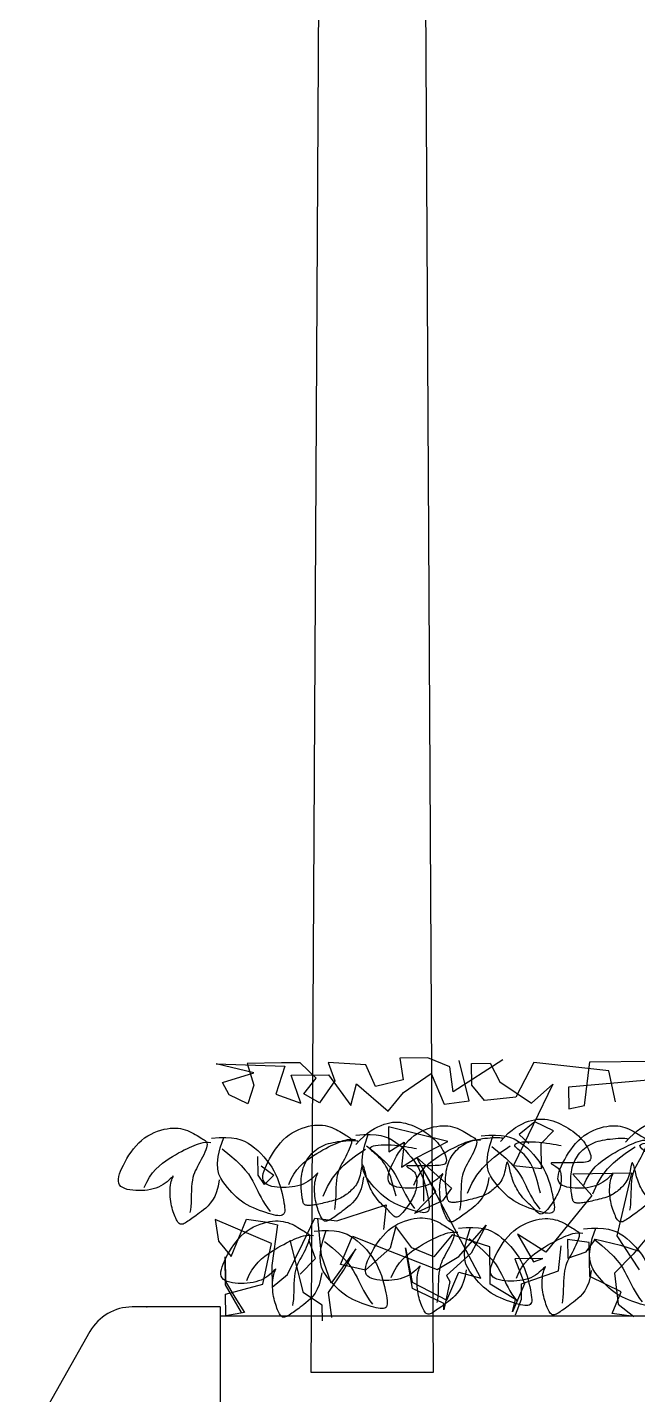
# Model space of a CAD drawing. Extents: x 941299 to 942979, y 2579300 to 2579597.
# Drawn here: x 942008 to 942011.13, y 2579503.39 to 2579510.42 of the extents above; entities that cross this region are included whole.
import ezdxf

# ---------------------------------------------------------------- set-up
doc = ezdxf.new("R2010")
doc.units = 0
doc.layers.get('0').update_dxf_attribs({"linetype": 'CONTINUOUS'})
for name, color, linetype in [('fz', 7, 'CONTINUOUS'), ('LH', 94, 'CONTINUOUS'), ('尺寸标注', 2, 'CONTINUOUS'), ('灯杆', 4, 'CONTINUOUS')]:
    doc.layers.add(name, color=color, linetype=linetype)

# ---------------------------------------------------------------- blocks, each defined once
blk = doc.blocks.new('高路灯')
at = {"layer": '灯杆'}
for p, q in [((-0.1519, 28.9096), (-0.3139, 0)), ((0.3139, 0), (0.1519, 28.9096)), ((-0.3139, 0), (0.3139, 0))]:
    blk.add_line(p, q, dxfattribs=at)
blk = doc.blocks.new('LIM43')
at = {"color": 98}
for p, q in [((942287.8214, 2579500.7689), (942288.0753, 2579500.6055)), ((942287.9946, 2579500.5587), (942288.0454, 2579500.7658)), ((942288.093, 2579500.7332), (942288.2057, 2579500.7796)), ((942288.2057, 2579500.7796), (942288.3497, 2579500.7777)), ((942288.3497, 2579500.7777), (942288.3321, 2579500.666)), ((942287.3732, 2579500.759), (942287.0532, 2579500.7634)), ((942287.2424, 2579500.5529), (942287.2765, 2579500.7124)), ((942287.2765, 2579500.7124), (942287.6612, 2579500.7551)), ((942287.4021, 2579500.5348), (942287.3732, 2579500.759)), ((942287.6612, 2579500.7551), (942287.7548, 2579500.5779)), ((942287.8852, 2579500.752), (942287.8359, 2579500.6568)), ((942287.9812, 2579500.7507), (942287.8852, 2579500.752)), ((942287.9797, 2579500.6388), (942287.9812, 2579500.7507)), ((942288.0753, 2579500.6055), (942288.093, 2579500.7332)), ((942288.1886, 2579500.6999), (942288.1224, 2579500.5409)), ((942288.3313, 2579500.602), (942288.1886, 2579500.6999)), ((942288.4757, 2579500.632), (942288.5252, 2579500.7433)), ((942288.5252, 2579500.7433), (942288.7175, 2579500.7566)), ((942288.7175, 2579500.7566), (942288.6841, 2579500.6612)), ((942288.7804, 2579500.6758), (942288.8615, 2579500.7547)), ((942288.8615, 2579500.7547), (942288.9575, 2579500.7534)), ((942289.2935, 2579500.7488), (942288.9412, 2579500.7376)), ((942288.9412, 2579500.7376), (942288.9873, 2579500.5931)), ((942288.9575, 2579500.7534), (942289.1335, 2579500.751)), ((942289.1335, 2579500.751), (942289.0999, 2579500.6395)), ((942289.1008, 2579500.7034), (942289.2935, 2579500.7488)), ((942289.2602, 2579500.6533), (942289.1008, 2579500.7034)), ((942287.0359, 2579500.6677), (942287.4835, 2579500.6296)), ((942287.4835, 2579500.6296), (942287.4819, 2579500.5177)), ((942287.6744, 2579500.547), (942287.5637, 2579500.6445)), ((942287.5637, 2579500.6445), (942287.766, 2579500.226)), ((942287.8359, 2579500.6568), (942287.6744, 2579500.547)), ((942287.9146, 2579500.5598), (942287.9797, 2579500.6388)), ((942288.3321, 2579500.666), (942288.4757, 2579500.632)), ((942288.5719, 2579500.6467), (942288.41, 2579500.505)), ((942288.6024, 2579500.5344), (942288.5719, 2579500.6467)), ((942288.7166, 2579500.6927), (942288.6024, 2579500.5344)), ((942288.6841, 2579500.6612), (942288.7626, 2579500.5482)), ((942288.9086, 2579500.6901), (942288.7166, 2579500.6927)), ((942288.8433, 2579500.595), (942288.7804, 2579500.6758)), ((942288.8586, 2579500.5469), (942288.9086, 2579500.6901)), ((942289.0999, 2579500.6395), (942289.1306, 2579500.5431)), ((942289.2273, 2579500.5898), (942289.2602, 2579500.6533)), ((942287.7548, 2579500.5779), (942287.9146, 2579500.5598)), ((942288.1224, 2579500.5409), (942287.9946, 2579500.5587)), ((942288.41, 2579500.505), (942288.3313, 2579500.602)), ((942288.7626, 2579500.5482), (942288.8433, 2579500.595)), ((942288.9873, 2579500.5931), (942288.8586, 2579500.5469)), ((942289.1306, 2579500.5431), (942289.2273, 2579500.5898)), ((942287.4819, 2579500.5177), (942287.4021, 2579500.5348)), ((942287.5604, 2579500.4047), (942287.6571, 2579500.4513)), ((942287.6571, 2579500.4513), (942287.7362, 2579500.3863)), ((942288.1038, 2579500.3493), (942288.4089, 2579500.4251)), ((942288.4089, 2579500.4251), (942288.4071, 2579500.2972)), ((942287.6235, 2579500.3399), (942287.5604, 2579500.4047)), ((942287.7362, 2579500.3863), (942287.6875, 2579500.339)), ((942288.2627, 2579500.2672), (942288.1038, 2579500.3493)), ((942288.3278, 2579500.3462), (942288.342, 2579500.2181)), ((942288.4071, 2579500.2972), (942288.3278, 2579500.3462)), ((942287.6218, 2579500.212), (942287.6235, 2579500.3399)), ((942287.766, 2579500.226), (942287.6218, 2579500.212)), ((942287.9341, 2579499.6481), (942288.2627, 2579500.2672)), ((942288.2627, 2579500.2672), (942288.0845, 2579500.1097)), ((942288.1643, 2579500.0927), (942288.2298, 2579500.2037)), ((942288.2298, 2579500.2037), (942288.2276, 2579500.0438)), ((942288.342, 2579500.2181), (942288.2627, 2579500.2672)), ((942289.0623, 2579500.2243), (942288.9976, 2579500.1772)), ((942289.0776, 2579500.1761), (942289.0789, 2579500.272)), ((942287.1573, 2579500.1864), (942287.4613, 2579500.1822)), ((942287.233, 2579499.8656), (942287.1573, 2579500.1864)), ((942287.4613, 2579500.1822), (942287.3638, 2579500.0716)), ((942288.9976, 2579500.1772), (942289.0449, 2579500.1286)), ((942289.0449, 2579500.1286), (942289.0776, 2579500.1761)), ((942287.3638, 2579500.0716), (942287.5999, 2579499.7806)), ((942288.0845, 2579500.1097), (942288.1316, 2579500.0451)), ((942288.2747, 2579499.9792), (942288.1643, 2579500.0927)), ((942288.1316, 2579500.0451), (942288.2747, 2579499.9792)), ((942288.6743, 2579499.9418), (942288.4194, 2579500.0252)), ((942288.4194, 2579500.0252), (942288.4337, 2579499.8971)), ((942288.7865, 2579499.9562), (942288.6743, 2579499.9418)), ((942288.7519, 2579499.7649), (942288.7705, 2579499.9565)), ((942288.8488, 2579499.8275), (942288.7865, 2579499.9562)), ((942289.0423, 2579499.9368), (942288.9781, 2579499.9216)), ((942289.0088, 2579499.8253), (942289.2985, 2579499.9492)), ((942289.1385, 2579499.9514), (942289.0423, 2579499.9368)), ((942289.2159, 2579499.7585), (942289.1385, 2579499.9514)), ((942289.2985, 2579499.9492), (942289.281, 2579499.8376)), ((942287.0572, 2579499.8839), (942287.1517, 2579499.7707)), ((942287.1186, 2579499.6912), (942287.233, 2579499.8656)), ((942287.5999, 2579499.7806), (942287.7452, 2579499.8745)), ((942287.7452, 2579499.8745), (942287.6632, 2579499.7318)), ((942287.8883, 2579499.8086), (942288.0812, 2579499.8699)), ((942287.9059, 2579499.9203), (942287.9839, 2579499.7753)), ((942288.0477, 2579499.7585), (942287.9059, 2579499.9203)), ((942288.0812, 2579499.8699), (942288.1757, 2579499.7567)), ((942288.2883, 2579499.8032), (942288.3699, 2579499.914)), ((942288.3699, 2579499.914), (942288.4003, 2579499.8016)), ((942288.5932, 2579499.863), (942288.4001, 2579499.7856)), ((942288.6553, 2579499.7182), (942288.5932, 2579499.863)), ((942288.9781, 2579499.9216), (942289.0073, 2579499.7134)), ((942287.2163, 2579499.8178), (942287.1199, 2579499.7872)), ((942287.3447, 2579499.848), (942287.2163, 2579499.8178)), ((942287.3919, 2579499.7834), (942287.3447, 2579499.848)), ((942287.3741, 2579499.6558), (942287.3765, 2579499.8316)), ((942287.3765, 2579499.8316), (942287.4888, 2579499.8461)), ((942287.4874, 2579499.7502), (942287.3919, 2579499.7834)), ((942287.4888, 2579499.8461), (942287.4874, 2579499.7502)), ((942287.5346, 2579499.6856), (942287.5203, 2579499.8137)), ((942287.8857, 2579499.6168), (942287.8883, 2579499.8086)), ((942288.4001, 2579499.7856), (942288.1588, 2579499.693)), ((942288.1757, 2579499.7567), (942288.2883, 2579499.8032)), ((942288.2855, 2579499.5953), (942288.3203, 2579499.8027)), ((942288.3203, 2579499.8027), (942288.2859, 2579499.6273)), ((942288.4003, 2579499.8016), (942288.5268, 2579499.688)), ((942288.6388, 2579499.6865), (942288.5763, 2579499.7992)), ((942288.5763, 2579499.7992), (942288.7019, 2579499.6216)), ((942288.7837, 2579499.7484), (942288.817, 2579499.8439)), ((942288.8453, 2579499.5717), (942288.913, 2579499.8426)), ((942288.9266, 2579499.6665), (942288.8488, 2579499.8275)), ((942289.054, 2579499.6168), (942289.0088, 2579499.8253)), ((942289.281, 2579499.8376), (942289.2159, 2579499.7585)), ((942287.1517, 2579499.7707), (942287.2463, 2579499.6735)), ((942287.6154, 2579499.7484), (942287.7594, 2579499.7464)), ((942287.6632, 2579499.7318), (942287.6154, 2579499.7484)), ((942287.7594, 2579499.7464), (942287.7097, 2579499.6192)), ((942287.9839, 2579499.7753), (942288.1104, 2579499.6617)), ((942288.1588, 2579499.693), (942288.0477, 2579499.7585)), ((942288.5268, 2579499.688), (942288.6553, 2579499.7182)), ((942288.7019, 2579499.6216), (942288.7519, 2579499.7649)), ((942288.8626, 2579499.6674), (942288.7837, 2579499.7484)), ((942289.0073, 2579499.7134), (942289.0057, 2579499.6015)), ((942289.246, 2579499.6142), (942289.2479, 2579499.7581)), ((942289.2479, 2579499.7581), (942289.2462, 2579499.6302)), ((942287.213, 2579499.578), (942287.3741, 2579499.6558)), ((942287.2463, 2579499.6735), (942287.2282, 2579499.5139)), ((942287.7257, 2579499.619), (942287.5346, 2579499.6856)), ((942288.0466, 2579499.6786), (942287.9341, 2579499.6481)), ((942288.1086, 2579499.5338), (942288.0466, 2579499.6786)), ((942288.1104, 2579499.6617), (942288.0939, 2579499.6299)), ((942288.7173, 2579499.5735), (942288.6388, 2579499.6865)), ((942289.0057, 2579499.6015), (942288.9266, 2579499.6665)), ((942287.2595, 2579499.4655), (942287.213, 2579499.578)), ((942287.7097, 2579499.6192), (942287.7717, 2579499.4745)), ((942287.7246, 2579499.5391), (942287.7257, 2579499.619)), ((942287.7566, 2579499.5386), (942287.8857, 2579499.6168)), ((942288.0939, 2579499.6299), (942288.124, 2579499.4856)), ((942288.2859, 2579499.6273), (942288.1086, 2579499.5338)), ((942288.1244, 2579499.5176), (942288.2855, 2579499.5953)), ((942288.6995, 2579499.4458), (942288.7173, 2579499.5735)), ((942288.7484, 2579499.5091), (942288.8453, 2579499.5717)), ((942289.2453, 2579499.5662), (942289.054, 2579499.6168)), ((942289.164, 2579499.4714), (942289.246, 2579499.6142)), ((942289.2462, 2579499.6302), (942289.1971, 2579499.5509)), ((942287.2282, 2579499.5139), (942287.1473, 2579499.451)), ((942287.7555, 2579499.4587), (942287.7246, 2579499.5391)), ((942287.7717, 2579499.4745), (942287.7566, 2579499.5386)), ((942288.124, 2579499.4856), (942288.1244, 2579499.5176)), ((942288.7473, 2579499.4291), (942288.7484, 2579499.5091)), ((942289.1971, 2579499.5509), (942289.148, 2579499.4716)), ((942289.2438, 2579499.4543), (942289.2453, 2579499.5662)), ((942287.1473, 2579499.451), (942287.2595, 2579499.4655)), ((942289.148, 2579499.4716), (942289.2438, 2579499.4543))]:
    blk.add_line(p, q, dxfattribs=at)
blk = doc.blocks.new('花')
at = {"layer": 'LH', "color": 12}
for p, q in [((0.5429, 0.4263), (0.5349, 0.4203)), ((0.5514, 0.4325), (0.5429, 0.4263)), ((0.5604, 0.4387), (0.5514, 0.4325)), ((0.5698, 0.4448), (0.5604, 0.4387)), ((0.5797, 0.4507), (0.5698, 0.4448)), ((0.5901, 0.4561), (0.5797, 0.4507)), ((0.6009, 0.461), (0.5901, 0.4561)), ((0.6123, 0.4652), (0.6009, 0.461)), ((0.6241, 0.4688), (0.6123, 0.4652)), ((0.6366, 0.4716), (0.6241, 0.4688)), ((0.6496, 0.4736), (0.6366, 0.4716)), ((0.6634, 0.4747), (0.6496, 0.4736)), ((0.6779, 0.4749), (0.6634, 0.4747)), ((0.6932, 0.4741), (0.6779, 0.4749)), ((0.7092, 0.4722), (0.6932, 0.4741)), ((0.7259, 0.4693), (0.7092, 0.4722)), ((0.7431, 0.4652), (0.7259, 0.4693)), ((0.7605, 0.4599), (0.7431, 0.4652)), ((0.7779, 0.4533), (0.7605, 0.4599)), ((0.7953, 0.4454), (0.7779, 0.4533)), ((0.8123, 0.4361), (0.7953, 0.4454)), ((0.8287, 0.4253), (0.8123, 0.4361)), ((0.8445, 0.4131), (0.8287, 0.4253)), ((-0.6078, 0.3596), (-0.6196, 0.3512)), ((-0.5955, 0.3677), (-0.6078, 0.3596)), ((-0.5828, 0.3754), (-0.5955, 0.3677)), ((-0.5698, 0.3826), (-0.5828, 0.3754)), ((-0.5567, 0.3892), (-0.5698, 0.3826)), ((-0.5435, 0.395), (-0.5567, 0.3892)), ((-0.5303, 0.4), (-0.5435, 0.395)), ((-0.5172, 0.4041), (-0.5303, 0.4)), ((-0.5041, 0.4071), (-0.5172, 0.4041)), ((-0.4909, 0.4092), (-0.5041, 0.4071)), ((-0.4776, 0.4103), (-0.4909, 0.4092)), ((-0.4639, 0.4103), (-0.4776, 0.4103)), ((-0.4498, 0.4093), (-0.4639, 0.4103)), ((-0.4351, 0.4072), (-0.4498, 0.4093)), ((-0.4197, 0.4041), (-0.4351, 0.4072)), ((-0.4036, 0.3998), (-0.4197, 0.4041)), ((-0.3867, 0.3941), (-0.4036, 0.3998)), ((-0.369, 0.3867), (-0.3867, 0.3941)), ((-0.3504, 0.3772), (-0.369, 0.3867)), ((-0.331, 0.3653), (-0.3504, 0.3772)), ((-0.3106, 0.3508), (-0.331, 0.3653)), ((0.2691, 0.3526), (0.2535, 0.3385)), ((0.2851, 0.3652), (0.2691, 0.3526)), ((0.3021, 0.3764), (0.2851, 0.3652)), ((0.321, 0.3859), (0.3021, 0.3764)), ((0.3425, 0.3937), (0.321, 0.3859)), ((0.3674, 0.3998), (0.3425, 0.3937)), ((0.3964, 0.4039), (0.3674, 0.3998)), ((0.4303, 0.4061), (0.3964, 0.4039)), ((0.4295, 0.3534), (0.4075, 0.4044)), ((0.4433, 0.3104), (0.4295, 0.3534)), ((0.47, 0.4062), (0.4303, 0.4061)), ((0.4891, 0.387), (0.4751, 0.385)), ((0.5023, 0.3878), (0.4891, 0.387)), ((0.4954, 0.3823), (0.4953, 0.3759)), ((0.4953, 0.3759), (0.4968, 0.3682)), ((0.4969, 0.3877), (0.4954, 0.3823)), ((0.4968, 0.3682), (0.5, 0.3591)), ((0.4996, 0.3924), (0.4969, 0.3877)), ((0.5035, 0.3966), (0.4996, 0.3924)), ((0.5, 0.3591), (0.5045, 0.3487)), ((0.5147, 0.3874), (0.5023, 0.3878)), ((0.5084, 0.4007), (0.5035, 0.3966)), ((0.5141, 0.4049), (0.5084, 0.4007)), ((0.5205, 0.4095), (0.5141, 0.4049)), ((0.5267, 0.3861), (0.5147, 0.3874)), ((0.5274, 0.4146), (0.5205, 0.4095)), ((0.5385, 0.3838), (0.5267, 0.3861)), ((0.5349, 0.4203), (0.5274, 0.4146)), ((0.5503, 0.3808), (0.5385, 0.3838)), ((0.5622, 0.3771), (0.5503, 0.3808)), ((0.5745, 0.373), (0.5622, 0.3771)), ((0.5875, 0.3683), (0.5745, 0.373)), ((0.601, 0.3633), (0.5875, 0.3683)), ((0.6152, 0.3577), (0.601, 0.3633)), ((0.63, 0.3515), (0.6152, 0.3577)), ((0.6454, 0.3448), (0.63, 0.3515)), ((0.8595, 0.3996), (0.8445, 0.4131)), ((0.8738, 0.3851), (0.8595, 0.3996)), ((0.8872, 0.3699), (0.8738, 0.3851)), ((0.8998, 0.3542), (0.8872, 0.3699)), ((0.9116, 0.3382), (0.8998, 0.3542)), ((-0.6847, 0.2879), (-0.6917, 0.2777)), ((-0.6772, 0.2977), (-0.6847, 0.2879)), ((-0.6691, 0.3072), (-0.6772, 0.2977)), ((-0.6605, 0.3163), (-0.6691, 0.3072)), ((-0.6512, 0.3253), (-0.6605, 0.3163)), ((-0.6414, 0.334), (-0.6512, 0.3253)), ((-0.6308, 0.3427), (-0.6414, 0.334)), ((-0.6196, 0.3512), (-0.6308, 0.3427)), ((-0.5016, 0.2848), (-0.5189, 0.2807)), ((-0.4836, 0.2888), (-0.5016, 0.2848)), ((-0.4653, 0.2923), (-0.4836, 0.2888)), ((-0.447, 0.2954), (-0.4653, 0.2923)), ((-0.4289, 0.2977), (-0.447, 0.2954)), ((-0.4114, 0.2993), (-0.4289, 0.2977)), ((-0.3949, 0.3002), (-0.4114, 0.2993)), ((-0.3799, 0.3003), (-0.3949, 0.3002)), ((-0.3666, 0.2996), (-0.3799, 0.3003)), ((-0.3555, 0.2981), (-0.3666, 0.2996)), ((-0.3469, 0.2958), (-0.3555, 0.2981)), ((-0.3413, 0.2926), (-0.3469, 0.2958)), ((-0.342, 0.2784), (-0.3393, 0.2838)), ((-0.3389, 0.2886), (-0.3413, 0.2926)), ((-0.3393, 0.2838), (-0.3389, 0.2886)), ((-0.2887, 0.2709), (-0.3142, 0.2852)), ((-0.2893, 0.3332), (-0.3106, 0.3508)), ((-0.267, 0.3124), (-0.2893, 0.3332)), ((-0.2776, 0.3296), (-0.2796, 0.3273)), ((-0.2724, 0.3315), (-0.2776, 0.3296)), ((-0.2646, 0.333), (-0.2724, 0.3315)), ((-0.2545, 0.3341), (-0.2646, 0.333)), ((-0.2428, 0.3349), (-0.2545, 0.3341)), ((-0.2299, 0.3354), (-0.2428, 0.3349)), ((-0.2163, 0.3356), (-0.2299, 0.3354)), ((-0.2025, 0.3355), (-0.2163, 0.3356)), ((-0.1889, 0.3352), (-0.2025, 0.3355)), ((-0.1756, 0.3347), (-0.1889, 0.3352)), ((-0.1627, 0.3338), (-0.1756, 0.3347)), ((-0.1502, 0.3326), (-0.1627, 0.3338)), ((-0.1379, 0.3309), (-0.1502, 0.3326)), ((-0.1261, 0.3288), (-0.1379, 0.3309)), ((-0.1145, 0.3262), (-0.1261, 0.3288)), ((-0.1034, 0.323), (-0.1145, 0.3262)), ((-0.0926, 0.3192), (-0.1034, 0.323)), ((-0.0822, 0.3148), (-0.0926, 0.3192)), ((-0.0723, 0.3098), (-0.0822, 0.3148)), ((-0.0627, 0.3043), (-0.0723, 0.3098)), ((-0.0535, 0.2983), (-0.0627, 0.3043)), ((-0.0448, 0.2918), (-0.0535, 0.2983)), ((-0.0365, 0.2849), (-0.0448, 0.2918)), ((-0.0287, 0.2775), (-0.0365, 0.2849)), ((0.21, 0.2891), (0.1971, 0.2707)), ((0.2238, 0.3066), (0.21, 0.2891)), ((0.2384, 0.3231), (0.2238, 0.3066)), ((0.2535, 0.3385), (0.2384, 0.3231)), ((0.3533, 0.281), (0.3296, 0.2535)), ((0.3832, 0.3123), (0.3533, 0.281)), ((0.4201, 0.348), (0.3832, 0.3123)), ((0.45, 0.2744), (0.4433, 0.3104)), ((0.5045, 0.3487), (0.5103, 0.3374)), ((0.5103, 0.3374), (0.5169, 0.3254)), ((0.5169, 0.3254), (0.5242, 0.3132)), ((0.5242, 0.3132), (0.5318, 0.3009)), ((0.5318, 0.3009), (0.5395, 0.2889)), ((0.5395, 0.2889), (0.547, 0.2775)), ((0.6615, 0.3373), (0.6454, 0.3448)), ((0.6782, 0.3292), (0.6615, 0.3373)), ((0.6956, 0.3202), (0.6782, 0.3292)), ((0.7136, 0.3104), (0.6956, 0.3202)), ((0.732, 0.2992), (0.7136, 0.3104)), ((0.7506, 0.2864), (0.732, 0.2992)), ((0.7689, 0.2715), (0.7506, 0.2864)), ((0.9225, 0.3222), (0.9116, 0.3382)), ((0.9325, 0.3065), (0.9225, 0.3222)), ((0.9415, 0.2913), (0.9325, 0.3065)), ((0.9494, 0.2767), (0.9415, 0.2913)), ((-0.7212, 0.2114), (-0.7228, 0.2017)), ((-0.7184, 0.222), (-0.7212, 0.2114)), ((-0.7146, 0.2331), (-0.7184, 0.222)), ((-0.7098, 0.2444), (-0.7146, 0.2331)), ((-0.7044, 0.2558), (-0.7098, 0.2444)), ((-0.6983, 0.267), (-0.7044, 0.2558)), ((-0.6917, 0.2777), (-0.6983, 0.267)), ((-0.5639, 0.2687), (-0.5755, 0.2654)), ((-0.5503, 0.2725), (-0.5639, 0.2687)), ((-0.5352, 0.2765), (-0.5503, 0.2725)), ((-0.5189, 0.2807), (-0.5352, 0.2765)), ((-0.4008, 0.2084), (-0.395, 0.2175)), ((-0.395, 0.2175), (-0.3887, 0.2263)), ((-0.3887, 0.2263), (-0.382, 0.2348)), ((-0.382, 0.2348), (-0.3749, 0.2429)), ((-0.3749, 0.2429), (-0.3674, 0.2508)), ((-0.3674, 0.2508), (-0.3598, 0.2584)), ((-0.3598, 0.2584), (-0.3528, 0.2656)), ((-0.3528, 0.2656), (-0.3467, 0.2722)), ((-0.3467, 0.2722), (-0.342, 0.2784)), ((-0.2597, 0.2546), (-0.2887, 0.2709)), ((-0.2285, 0.2353), (-0.2597, 0.2546)), ((-0.1961, 0.2122), (-0.2285, 0.2353)), ((-0.1637, 0.1842), (-0.1961, 0.2122)), ((-0.0214, 0.2698), (-0.0287, 0.2775)), ((-0.0145, 0.2617), (-0.0214, 0.2698)), ((-0.0081, 0.2531), (-0.0145, 0.2617)), ((-0.0021, 0.2443), (-0.0081, 0.2531)), ((0.0033, 0.235), (-0.0021, 0.2443)), ((0.0082, 0.2254), (0.0033, 0.235)), ((0.0127, 0.2155), (0.0082, 0.2254)), ((0.0166, 0.2052), (0.0127, 0.2155)), ((0.1648, 0.2119), (0.1566, 0.1916)), ((0.1743, 0.232), (0.1648, 0.2119)), ((0.1851, 0.2516), (0.1743, 0.232)), ((0.1971, 0.2707), (0.1851, 0.2516)), ((0.311, 0.2291), (0.2967, 0.2074)), ((0.3296, 0.2535), (0.311, 0.2291)), ((0.4399, 0.198), (0.4471, 0.2192)), ((0.4471, 0.2192), (0.4509, 0.2443)), ((0.4509, 0.2443), (0.45, 0.2744)), ((0.547, 0.2775), (0.554, 0.2669)), ((0.554, 0.2669), (0.5606, 0.2568)), ((0.5606, 0.2568), (0.5668, 0.2468)), ((0.5668, 0.2468), (0.5724, 0.2364)), ((0.5724, 0.2364), (0.5775, 0.2253)), ((0.5775, 0.2253), (0.582, 0.2129)), ((0.582, 0.2129), (0.5861, 0.1991)), ((0.682, 0.2284), (0.682, 0.2291)), ((0.682, 0.2291), (0.6836, 0.2281)), ((0.6831, 0.2259), (0.682, 0.2284)), ((0.6852, 0.222), (0.6831, 0.2259)), ((0.6836, 0.2281), (0.6869, 0.2253)), ((0.688, 0.2166), (0.6852, 0.222)), ((0.6869, 0.2253), (0.6919, 0.221)), ((0.6911, 0.2099), (0.688, 0.2166)), ((0.6919, 0.221), (0.6984, 0.2155)), ((0.6984, 0.2155), (0.7063, 0.2092)), ((0.7869, 0.254), (0.7689, 0.2715)), ((0.8042, 0.2335), (0.7869, 0.254)), ((0.8205, 0.2097), (0.8042, 0.2335)), ((0.9559, 0.2627), (0.9494, 0.2767)), ((0.9608, 0.2496), (0.9559, 0.2627)), ((0.9605, 0.2062), (0.964, 0.2155)), ((0.964, 0.2372), (0.9608, 0.2496)), ((0.9651, 0.2258), (0.964, 0.2372)), ((0.964, 0.2155), (0.9651, 0.2258)), ((-0.7228, 0.2017), (-0.723, 0.1931)), ((-0.723, 0.1931), (-0.7218, 0.1859)), ((-0.7218, 0.1859), (-0.7189, 0.1803)), ((-0.7189, 0.1803), (-0.7145, 0.1761)), ((-0.7145, 0.1761), (-0.7087, 0.1731)), ((-0.7087, 0.1731), (-0.7016, 0.1713)), ((-0.7016, 0.1713), (-0.6933, 0.1703)), ((-0.6933, 0.1703), (-0.6839, 0.17)), ((-0.6839, 0.17), (-0.6736, 0.1701)), ((-0.6736, 0.1701), (-0.6625, 0.1706)), ((-0.6625, 0.1706), (-0.6506, 0.1712)), ((-0.6506, 0.1712), (-0.6383, 0.1719)), ((-0.6383, 0.1719), (-0.6256, 0.1727)), ((-0.6256, 0.1727), (-0.6128, 0.1735)), ((-0.6128, 0.1735), (-0.6001, 0.1744)), ((-0.6001, 0.1744), (-0.5877, 0.1754)), ((-0.5877, 0.1754), (-0.5757, 0.1764)), ((-0.5757, 0.1764), (-0.5644, 0.1774)), ((-0.5644, 0.1774), (-0.5539, 0.1785)), ((-0.5543, 0.1457), (-0.5573, 0.1403)), ((-0.5504, 0.1509), (-0.5543, 0.1457)), ((-0.5539, 0.1785), (-0.5445, 0.1794)), ((-0.5457, 0.1558), (-0.5504, 0.1509)), ((-0.5404, 0.1604), (-0.5457, 0.1558)), ((-0.5445, 0.1794), (-0.5362, 0.1803)), ((-0.5348, 0.1647), (-0.5404, 0.1604)), ((-0.5362, 0.1803), (-0.5291, 0.1808)), ((-0.5294, 0.1686), (-0.5348, 0.1647)), ((-0.5245, 0.1721), (-0.5294, 0.1686)), ((-0.5291, 0.1808), (-0.5235, 0.1811)), ((-0.5204, 0.175), (-0.5245, 0.1721)), ((-0.5235, 0.1811), (-0.5194, 0.181)), ((-0.5176, 0.1774), (-0.5204, 0.175)), ((-0.5194, 0.181), (-0.517, 0.1804)), ((-0.5164, 0.1792), (-0.5176, 0.1774)), ((-0.517, 0.1804), (-0.5164, 0.1792)), ((-0.4305, 0.1297), (-0.4272, 0.1434)), ((-0.4272, 0.1434), (-0.4236, 0.1558)), ((-0.4236, 0.1558), (-0.4198, 0.1674)), ((-0.4198, 0.1674), (-0.4157, 0.1784)), ((-0.4157, 0.1784), (-0.4111, 0.1888)), ((-0.4111, 0.1888), (-0.4061, 0.1988)), ((-0.4061, 0.1988), (-0.4008, 0.2084)), ((-0.3071, 0.1393), (-0.3056, 0.1482)), ((-0.3056, 0.1482), (-0.3042, 0.1569)), ((-0.3042, 0.1569), (-0.3029, 0.1655)), ((-0.3029, 0.1655), (-0.3015, 0.1739)), ((-0.3015, 0.1739), (-0.3001, 0.1819)), ((-0.3001, 0.1819), (-0.2986, 0.1891)), ((-0.2986, 0.1891), (-0.297, 0.1952)), ((-0.297, 0.1952), (-0.2954, 0.2)), ((-0.2954, 0.2), (-0.2937, 0.203)), ((-0.2937, 0.203), (-0.2919, 0.2039)), ((-0.2919, 0.2039), (-0.29, 0.2024)), ((-0.29, 0.2024), (-0.288, 0.1984)), ((-0.288, 0.1984), (-0.2858, 0.1921)), ((-0.2858, 0.1921), (-0.2835, 0.184)), ((-0.2835, 0.184), (-0.2809, 0.1747)), ((-0.2809, 0.1747), (-0.278, 0.1644)), ((-0.278, 0.1644), (-0.2747, 0.1537)), ((-0.2747, 0.1537), (-0.2711, 0.1431)), ((-0.2711, 0.1431), (-0.2669, 0.1331)), ((-0.1322, 0.1503), (-0.1637, 0.1842)), ((-0.1029, 0.1097), (-0.1322, 0.1503)), ((0.02, 0.1945), (0.0166, 0.2052)), ((0.023, 0.1837), (0.02, 0.1945)), ((0.0254, 0.1727), (0.023, 0.1837)), ((0.0275, 0.1617), (0.0254, 0.1727)), ((0.0291, 0.1507), (0.0275, 0.1617)), ((0.0304, 0.1399), (0.0291, 0.1507)), ((0.1441, 0.1509), (0.1395, 0.1311)), ((0.1498, 0.1712), (0.1441, 0.1509)), ((0.1566, 0.1916), (0.1498, 0.1712)), ((0.2696, 0.1513), (0.2628, 0.1338)), ((0.277, 0.169), (0.2696, 0.1513)), ((0.2857, 0.1875), (0.277, 0.169)), ((0.2967, 0.2074), (0.2857, 0.1875)), ((0.3992, 0.1331), (0.4096, 0.1478)), ((0.4096, 0.1478), (0.42, 0.1633)), ((0.42, 0.1633), (0.4305, 0.1797)), ((0.4305, 0.1797), (0.4399, 0.198)), ((0.4485, 0.19), (0.4569, 0.1573)), ((0.4569, 0.1573), (0.4671, 0.1299)), ((0.5861, 0.1991), (0.5896, 0.1832)), ((0.5896, 0.1832), (0.5926, 0.1651)), ((0.5926, 0.1651), (0.5952, 0.1453)), ((0.5952, 0.1453), (0.5976, 0.1247)), ((0.6944, 0.202), (0.6911, 0.2099)), ((0.6974, 0.1929), (0.6944, 0.202)), ((0.7001, 0.1829), (0.6974, 0.1929)), ((0.7023, 0.1721), (0.7001, 0.1829)), ((0.704, 0.1607), (0.7023, 0.1721)), ((0.7053, 0.1487), (0.704, 0.1607)), ((0.7061, 0.1365), (0.7053, 0.1487)), ((0.7063, 0.2092), (0.7154, 0.2025)), ((0.7154, 0.2025), (0.7257, 0.1957)), ((0.7257, 0.1957), (0.737, 0.1893)), ((0.737, 0.1893), (0.7492, 0.1834)), ((0.7492, 0.1834), (0.762, 0.1786)), ((0.762, 0.1786), (0.7756, 0.1747)), ((0.7756, 0.1747), (0.7896, 0.1717)), ((0.7896, 0.1717), (0.8042, 0.1696)), ((0.8042, 0.1696), (0.8191, 0.1684)), ((0.8191, 0.1684), (0.8343, 0.1679)), ((0.8356, 0.182), (0.8205, 0.2097)), ((0.8343, 0.1679), (0.8496, 0.1682)), ((0.8496, 0.1682), (0.8651, 0.1692)), ((0.8651, 0.1692), (0.8805, 0.1708)), ((0.8805, 0.1708), (0.8956, 0.1732)), ((0.8956, 0.1732), (0.91, 0.1763)), ((0.91, 0.1763), (0.9234, 0.1803)), ((0.9234, 0.1803), (0.9355, 0.1852)), ((0.9355, 0.1852), (0.9459, 0.1911)), ((0.9459, 0.1911), (0.9544, 0.1981)), ((0.9544, 0.1981), (0.9605, 0.2062)), ((-0.5626, 0.1166), (-0.5627, 0.1101)), ((-0.5627, 0.1101), (-0.5625, 0.1035)), ((-0.5621, 0.1228), (-0.5626, 0.1166)), ((-0.5625, 0.1035), (-0.5621, 0.0967)), ((-0.5611, 0.1289), (-0.5621, 0.1228)), ((-0.5621, 0.0967), (-0.5614, 0.0897)), ((-0.5614, 0.0897), (-0.5605, 0.0825)), ((-0.5595, 0.1347), (-0.5611, 0.1289)), ((-0.5605, 0.0825), (-0.5592, 0.0752)), ((-0.5573, 0.1403), (-0.5595, 0.1347)), ((-0.5592, 0.0752), (-0.5576, 0.0678)), ((-0.4452, 0.0553), (-0.4411, 0.0775)), ((-0.4411, 0.0775), (-0.4374, 0.0971)), ((-0.4374, 0.0971), (-0.4339, 0.1144)), ((-0.4339, 0.1144), (-0.4305, 0.1297)), ((-0.3299, 0.0634), (-0.3255, 0.0733)), ((-0.3255, 0.0733), (-0.3216, 0.0832)), ((-0.3216, 0.0832), (-0.3181, 0.0929)), ((-0.3181, 0.0929), (-0.3152, 0.1025)), ((-0.3152, 0.1025), (-0.3127, 0.112)), ((-0.3127, 0.112), (-0.3105, 0.1212)), ((-0.3105, 0.1212), (-0.3087, 0.1303)), ((-0.3087, 0.1303), (-0.3071, 0.1393)), ((-0.2669, 0.1331), (-0.2623, 0.1239)), ((-0.2623, 0.1239), (-0.2572, 0.1156)), ((-0.2572, 0.1156), (-0.2517, 0.108)), ((-0.2517, 0.108), (-0.246, 0.1012)), ((-0.246, 0.1012), (-0.24, 0.0949)), ((-0.24, 0.0949), (-0.2338, 0.0891)), ((-0.2338, 0.0891), (-0.2276, 0.0837)), ((-0.2276, 0.0837), (-0.2213, 0.0785)), ((-0.2213, 0.0785), (-0.215, 0.0735)), ((-0.215, 0.0735), (-0.2087, 0.0688)), ((-0.0767, 0.0613), (-0.1029, 0.1097)), ((0.0313, 0.1293), (0.0304, 0.1399)), ((0.0311, 0.068), (0.0316, 0.0753)), ((0.0319, 0.1191), (0.0313, 0.1293)), ((0.0316, 0.0753), (0.032, 0.083)), ((0.0323, 0.1094), (0.0319, 0.1191)), ((0.032, 0.083), (0.0322, 0.0913)), ((0.0322, 0.0913), (0.0324, 0.1001)), ((0.0324, 0.1001), (0.0323, 0.1094)), ((0.1303, 0.076), (0.1284, 0.0599)), ((0.1327, 0.0934), (0.1303, 0.076)), ((0.1357, 0.1118), (0.1327, 0.0934)), ((0.1395, 0.1311), (0.1357, 0.1118)), ((0.2418, 0.081), (0.2336, 0.063)), ((0.2492, 0.0987), (0.2418, 0.081)), ((0.2561, 0.1163), (0.2492, 0.0987)), ((0.2628, 0.1338), (0.2561, 0.1163)), ((0.3298, 0.0598), (0.343, 0.0704)), ((0.343, 0.0704), (0.3553, 0.0816)), ((0.3553, 0.0816), (0.3669, 0.0935)), ((0.3669, 0.0935), (0.378, 0.106)), ((0.378, 0.106), (0.3887, 0.1192)), ((0.3887, 0.1192), (0.3992, 0.1331)), ((0.4671, 0.1299), (0.4785, 0.1072)), ((0.4785, 0.1072), (0.4909, 0.0886)), ((0.4909, 0.0886), (0.5039, 0.0735)), ((0.5039, 0.0735), (0.5169, 0.0613)), ((0.5976, 0.1247), (0.5999, 0.1039)), ((0.5999, 0.1039), (0.6024, 0.0837)), ((0.6024, 0.0837), (0.6051, 0.0649)), ((0.7018, 0.0664), (0.7035, 0.0772)), ((0.7035, 0.0772), (0.7049, 0.0884)), ((0.7049, 0.0884), (0.7059, 0.1)), ((0.7059, 0.1), (0.7064, 0.112)), ((0.7065, 0.1242), (0.7061, 0.1365)), ((0.7064, 0.112), (0.7065, 0.1242)), ((-0.5576, 0.0678), (-0.5555, 0.0603)), ((-0.5555, 0.0603), (-0.553, 0.0526)), ((-0.553, 0.0526), (-0.55, 0.0448)), ((-0.55, 0.0448), (-0.5465, 0.0369)), ((-0.5465, 0.0369), (-0.5425, 0.0289)), ((-0.5425, 0.0289), (-0.538, 0.0208)), ((-0.538, 0.0208), (-0.533, 0.0126)), ((-0.533, 0.0126), (-0.5275, 0.0043)), ((-0.5275, 0.0043), (-0.5215, -0.0042)), ((-0.4497, 0.0301), (-0.4452, 0.0553)), ((-0.3719, -0.0028), (-0.3649, 0.0059)), ((-0.3649, 0.0059), (-0.3581, 0.015)), ((-0.3581, 0.015), (-0.3517, 0.0243)), ((-0.3517, 0.0243), (-0.3456, 0.0338)), ((-0.3456, 0.0338), (-0.34, 0.0436)), ((-0.34, 0.0436), (-0.3347, 0.0534)), ((-0.3347, 0.0534), (-0.3299, 0.0634)), ((-0.2087, 0.0688), (-0.2022, 0.0642)), ((-0.2022, 0.0642), (-0.1956, 0.0598)), ((-0.1956, 0.0598), (-0.1886, 0.0557)), ((-0.1886, 0.0557), (-0.1813, 0.0518)), ((-0.1813, 0.0518), (-0.1735, 0.0483)), ((-0.1735, 0.0483), (-0.1652, 0.045)), ((-0.1652, 0.045), (-0.1563, 0.0421)), ((-0.1563, 0.0421), (-0.1469, 0.0394)), ((-0.1469, 0.0394), (-0.1371, 0.0371)), ((-0.1371, 0.0371), (-0.1271, 0.0349)), ((-0.1271, 0.0349), (-0.1169, 0.033)), ((-0.1169, 0.033), (-0.1068, 0.0312)), ((-0.1068, 0.0312), (-0.0968, 0.0296)), ((-0.0968, 0.0296), (-0.087, 0.0281)), ((-0.087, 0.0281), (-0.0776, 0.0267)), ((-0.0776, 0.0267), (-0.0685, 0.0254)), ((-0.0685, 0.0254), (-0.0598, 0.0242)), ((-0.0598, 0.0242), (-0.0514, 0.0232)), ((-0.0514, 0.0232), (-0.0434, 0.0222)), ((-0.0434, 0.0222), (-0.0357, 0.0214)), ((-0.0357, 0.0214), (-0.0283, 0.0208)), ((-0.0283, 0.0208), (-0.0213, 0.0204)), ((-0.0213, 0.0204), (-0.0145, 0.0201)), ((-0.0145, 0.0201), (-0.0082, 0.0201)), ((-0.0082, 0.0201), (-0.0022, 0.0202)), ((-0.0022, 0.0202), (0.0033, 0.0207)), ((0.0033, 0.0207), (0.0084, 0.0214)), ((0.0084, 0.0214), (0.0129, 0.0225)), ((0.0129, 0.0225), (0.0168, 0.0238)), ((0.0168, 0.0238), (0.0201, 0.0256)), ((0.0201, 0.0256), (0.0228, 0.0277)), ((0.0228, 0.0277), (0.0248, 0.0302)), ((0.0248, 0.0302), (0.0264, 0.0331)), ((0.0264, 0.0331), (0.0276, 0.0365)), ((0.0276, 0.0365), (0.0285, 0.0404)), ((0.0285, 0.0404), (0.0291, 0.0448)), ((0.0291, 0.0448), (0.0296, 0.0498)), ((0.0296, 0.0498), (0.0301, 0.0553)), ((0.0301, 0.0553), (0.0306, 0.0614)), ((0.0306, 0.0614), (0.0311, 0.068)), ((0.1258, 0.032), (0.1253, 0.0203)), ((0.1253, 0.0203), (0.1255, 0.0101)), ((0.1255, 0.0101), (0.1265, 0.0014)), ((0.1269, 0.0452), (0.1258, 0.032)), ((0.1265, 0.0014), (0.1284, -0.0058)), ((0.1284, 0.0599), (0.1269, 0.0452)), ((0.2137, 0.0259), (0.2013, 0.0065)), ((0.2103, -0.0035), (0.2244, 0.0022)), ((0.2243, 0.0446), (0.2137, 0.0259)), ((0.2336, 0.063), (0.2243, 0.0446)), ((0.2244, 0.0022), (0.2392, 0.0086)), ((0.2392, 0.0086), (0.2545, 0.0156)), ((0.2545, 0.0156), (0.2701, 0.0232)), ((0.2701, 0.0232), (0.2856, 0.0315)), ((0.2856, 0.0315), (0.3009, 0.0403)), ((0.3009, 0.0403), (0.3157, 0.0498)), ((0.3157, 0.0498), (0.3298, 0.0598)), ((0.5169, 0.0613), (0.5297, 0.0512)), ((0.5297, 0.0512), (0.5418, 0.0427)), ((0.5418, 0.0427), (0.553, 0.0353)), ((0.553, 0.0353), (0.5633, 0.0287)), ((0.5633, 0.0287), (0.5727, 0.0228)), ((0.5727, 0.0228), (0.5814, 0.0174)), ((0.5814, 0.0174), (0.5896, 0.0126)), ((0.5896, 0.0126), (0.5974, 0.008)), ((0.5974, 0.008), (0.6048, 0.0037)), ((0.6048, 0.0037), (0.6121, -0.0006)), ((0.6051, 0.0649), (0.6083, 0.0483)), ((0.6083, 0.0483), (0.6121, 0.0346)), ((0.6817, -0.0025), (0.6845, 0.0041)), ((0.6845, 0.0041), (0.6873, 0.0115)), ((0.6873, 0.0115), (0.6899, 0.0194)), ((0.6899, 0.0194), (0.6925, 0.0279)), ((0.6925, 0.0279), (0.6951, 0.0368)), ((0.6951, 0.0368), (0.6975, 0.0462)), ((0.6975, 0.0462), (0.6997, 0.0561)), ((0.6997, 0.0561), (0.7018, 0.0664)), ((-0.5215, -0.0042), (-0.5151, -0.0128)), ((-0.5151, -0.0128), (-0.5083, -0.0215)), ((-0.5083, -0.0215), (-0.501, -0.0304)), ((-0.501, -0.0304), (-0.4935, -0.0391)), ((-0.4935, -0.0391), (-0.4858, -0.0475)), ((-0.4858, -0.0475), (-0.4782, -0.0552)), ((-0.4782, -0.0552), (-0.4707, -0.0622)), ((-0.4707, -0.0622), (-0.4634, -0.068)), ((-0.4634, -0.068), (-0.4567, -0.0725)), ((-0.4308, -0.0707), (-0.4264, -0.0663)), ((-0.4264, -0.0663), (-0.4219, -0.061)), ((-0.4219, -0.061), (-0.4171, -0.0551)), ((-0.4171, -0.0551), (-0.4119, -0.0486)), ((-0.4119, -0.0486), (-0.406, -0.0418)), ((-0.406, -0.0418), (-0.3997, -0.0346)), ((-0.3997, -0.0346), (-0.393, -0.0271)), ((-0.393, -0.0271), (-0.386, -0.0193)), ((-0.386, -0.0193), (-0.379, -0.0112)), ((-0.379, -0.0112), (-0.3719, -0.0028)), ((0.0946, -0.0688), (0.0847, -0.0747)), ((0.105, -0.0634), (0.0946, -0.0688)), ((0.1159, -0.0585), (0.105, -0.0634)), ((0.1272, -0.0543), (0.1159, -0.0585)), ((0.139, -0.0507), (0.1272, -0.0543)), ((0.1284, -0.0058), (0.1313, -0.0115)), ((0.1313, -0.0115), (0.1354, -0.0157)), ((0.1354, -0.0157), (0.1407, -0.0184)), ((0.1515, -0.0479), (0.139, -0.0507)), ((0.1407, -0.0184), (0.1473, -0.0196)), ((0.1473, -0.0196), (0.155, -0.0196)), ((0.1645, -0.0459), (0.1515, -0.0479)), ((0.155, -0.0196), (0.1639, -0.0183)), ((0.1639, -0.0183), (0.1739, -0.016)), ((0.1783, -0.0448), (0.1645, -0.0459)), ((0.1739, -0.016), (0.185, -0.0127)), ((0.1928, -0.0446), (0.1783, -0.0448)), ((0.185, -0.0127), (0.1971, -0.0085)), ((0.2081, -0.0454), (0.1928, -0.0446)), ((0.1971, -0.0085), (0.2103, -0.0035)), ((0.2241, -0.0473), (0.2081, -0.0454)), ((0.2408, -0.0502), (0.2241, -0.0473)), ((0.258, -0.0543), (0.2408, -0.0502)), ((0.2754, -0.0596), (0.258, -0.0543)), ((0.2929, -0.0662), (0.2754, -0.0596)), ((0.3102, -0.0741), (0.2929, -0.0662)), ((0.6121, -0.0006), (0.6193, -0.0049)), ((0.6193, -0.0049), (0.6263, -0.009)), ((0.6263, -0.009), (0.6332, -0.0129)), ((0.6332, -0.0129), (0.6399, -0.0162)), ((0.6399, -0.0162), (0.6462, -0.019)), ((0.6462, -0.019), (0.6522, -0.0209)), ((0.6522, -0.0209), (0.6578, -0.0218)), ((0.6578, -0.0218), (0.6628, -0.0215)), ((0.6628, -0.0215), (0.6674, -0.02)), ((0.6674, -0.02), (0.6715, -0.0172)), ((0.6715, -0.0172), (0.6752, -0.0133)), ((0.6752, -0.0133), (0.6786, -0.0084)), ((0.6786, -0.0084), (0.6817, -0.0025)), ((-0.4567, -0.0725), (-0.4504, -0.0754)), ((-0.4504, -0.0754), (-0.4449, -0.0765)), ((-0.4449, -0.0765), (-0.4398, -0.0759)), ((-0.4398, -0.0759), (-0.4352, -0.0739)), ((-0.4352, -0.0739), (-0.4308, -0.0707)), ((-0.1641, -0.1336), (-0.183, -0.1431)), ((-0.1426, -0.1258), (-0.1641, -0.1336)), ((-0.1177, -0.1197), (-0.1426, -0.1258)), ((-0.0887, -0.1156), (-0.1177, -0.1197)), ((-0.0548, -0.1134), (-0.0887, -0.1156)), ((-0.0555, -0.1661), (-0.0776, -0.1151)), ((-0.0151, -0.1133), (-0.0548, -0.1134)), ((0.0041, -0.1325), (-0.0099, -0.1345)), ((0.0172, -0.1317), (0.0041, -0.1325)), ((0.0103, -0.1372), (0.0102, -0.1436)), ((0.0118, -0.1318), (0.0103, -0.1372)), ((0.0145, -0.1271), (0.0118, -0.1318)), ((0.0184, -0.1229), (0.0145, -0.1271)), ((0.0296, -0.1321), (0.0172, -0.1317)), ((0.0233, -0.1188), (0.0184, -0.1229)), ((0.029, -0.1146), (0.0233, -0.1188)), ((0.0354, -0.11), (0.029, -0.1146)), ((0.0416, -0.1334), (0.0296, -0.1321)), ((0.0423, -0.1049), (0.0354, -0.11)), ((0.0534, -0.1357), (0.0416, -0.1334)), ((0.0498, -0.0992), (0.0423, -0.1049)), ((0.0578, -0.0932), (0.0498, -0.0992)), ((0.0652, -0.1387), (0.0534, -0.1357)), ((0.0663, -0.087), (0.0578, -0.0932)), ((0.0771, -0.1424), (0.0652, -0.1387)), ((0.0753, -0.0808), (0.0663, -0.087)), ((0.0847, -0.0747), (0.0753, -0.0808)), ((0.3272, -0.0834), (0.3102, -0.0741)), ((0.3436, -0.0942), (0.3272, -0.0834)), ((0.3594, -0.1064), (0.3436, -0.0942)), ((0.3744, -0.1199), (0.3594, -0.1064)), ((0.3887, -0.1344), (0.3744, -0.1199)), ((0.4021, -0.1496), (0.3887, -0.1344)), ((-0.2467, -0.1964), (-0.2612, -0.2129)), ((-0.2316, -0.181), (-0.2467, -0.1964)), ((-0.216, -0.1669), (-0.2316, -0.181)), ((-0.2, -0.1543), (-0.216, -0.1669)), ((-0.183, -0.1431), (-0.2, -0.1543)), ((-0.1019, -0.2072), (-0.1318, -0.2385)), ((-0.0649, -0.1715), (-0.1019, -0.2072)), ((-0.0418, -0.2091), (-0.0555, -0.1661)), ((-0.0351, -0.2451), (-0.0418, -0.2091)), ((0.0102, -0.1436), (0.0117, -0.1513)), ((0.0117, -0.1513), (0.0149, -0.1604)), ((0.0149, -0.1604), (0.0195, -0.1708)), ((0.0195, -0.1708), (0.0252, -0.1821)), ((0.0252, -0.1821), (0.0318, -0.1941)), ((0.0318, -0.1941), (0.0391, -0.2063)), ((0.0391, -0.2063), (0.0467, -0.2186)), ((0.0894, -0.1465), (0.0771, -0.1424)), ((0.1024, -0.1512), (0.0894, -0.1465)), ((0.1159, -0.1562), (0.1024, -0.1512)), ((0.1301, -0.1618), (0.1159, -0.1562)), ((0.1449, -0.168), (0.1301, -0.1618)), ((0.1603, -0.1747), (0.1449, -0.168)), ((0.1764, -0.1822), (0.1603, -0.1747)), ((0.1932, -0.1903), (0.1764, -0.1822)), ((0.2105, -0.1993), (0.1932, -0.1903)), ((0.2285, -0.2091), (0.2105, -0.1993)), ((0.2469, -0.2203), (0.2285, -0.2091)), ((0.4147, -0.1653), (0.4021, -0.1496)), ((0.4265, -0.1813), (0.4147, -0.1653)), ((0.4374, -0.1973), (0.4265, -0.1813)), ((0.4474, -0.213), (0.4374, -0.1973)), ((-0.3, -0.2679), (-0.3108, -0.2875)), ((-0.288, -0.2488), (-0.3, -0.2679)), ((-0.2751, -0.2304), (-0.288, -0.2488)), ((-0.2612, -0.2129), (-0.2751, -0.2304)), ((-0.1555, -0.266), (-0.174, -0.2904)), ((-0.1318, -0.2385), (-0.1555, -0.266)), ((-0.038, -0.3003), (-0.0342, -0.2752)), ((-0.0342, -0.2752), (-0.0351, -0.2451)), ((0.0467, -0.2186), (0.0544, -0.2306)), ((0.0544, -0.2306), (0.0619, -0.242)), ((0.0619, -0.242), (0.069, -0.2526)), ((0.069, -0.2526), (0.0756, -0.2627)), ((0.0756, -0.2627), (0.0817, -0.2727)), ((0.0817, -0.2727), (0.0873, -0.2831)), ((0.2655, -0.2331), (0.2469, -0.2203)), ((0.2838, -0.248), (0.2655, -0.2331)), ((0.3018, -0.2655), (0.2838, -0.248)), ((0.3191, -0.286), (0.3018, -0.2655)), ((0.4564, -0.2282), (0.4474, -0.213)), ((0.4643, -0.2428), (0.4564, -0.2282)), ((0.4708, -0.2568), (0.4643, -0.2428)), ((0.4758, -0.2699), (0.4708, -0.2568)), ((0.4789, -0.2823), (0.4758, -0.2699)), ((-0.3353, -0.3483), (-0.341, -0.3686)), ((-0.3285, -0.3279), (-0.3353, -0.3483)), ((-0.3203, -0.3076), (-0.3285, -0.3279)), ((-0.3108, -0.2875), (-0.3203, -0.3076)), ((-0.2081, -0.3505), (-0.2155, -0.3682)), ((-0.1994, -0.332), (-0.2081, -0.3505)), ((-0.1884, -0.3121), (-0.1994, -0.332)), ((-0.174, -0.2904), (-0.1884, -0.3121)), ((-0.065, -0.3562), (-0.0546, -0.3398)), ((-0.0546, -0.3398), (-0.0452, -0.3214)), ((-0.0452, -0.3214), (-0.038, -0.3003)), ((-0.0366, -0.3295), (-0.0282, -0.3622)), ((0.0873, -0.2831), (0.0924, -0.2942)), ((0.0924, -0.2942), (0.097, -0.3065)), ((0.097, -0.3065), (0.101, -0.3204)), ((0.101, -0.3204), (0.1045, -0.3363)), ((0.1045, -0.3363), (0.1075, -0.3544)), ((0.1969, -0.2911), (0.197, -0.2904)), ((0.198, -0.2936), (0.1969, -0.2911)), ((0.197, -0.2904), (0.1985, -0.2914)), ((0.2001, -0.2975), (0.198, -0.2936)), ((0.1985, -0.2914), (0.2019, -0.2942)), ((0.2029, -0.3029), (0.2001, -0.2975)), ((0.2019, -0.2942), (0.2068, -0.2985)), ((0.206, -0.3096), (0.2029, -0.3029)), ((0.2093, -0.3175), (0.206, -0.3096)), ((0.2068, -0.2985), (0.2133, -0.304)), ((0.2123, -0.3266), (0.2093, -0.3175)), ((0.215, -0.3366), (0.2123, -0.3266)), ((0.2133, -0.304), (0.2212, -0.3103)), ((0.2172, -0.3474), (0.215, -0.3366)), ((0.2189, -0.3588), (0.2172, -0.3474)), ((0.2212, -0.3103), (0.2304, -0.317)), ((0.2304, -0.317), (0.2406, -0.3238)), ((0.2406, -0.3238), (0.2519, -0.3302)), ((0.2519, -0.3302), (0.2641, -0.3361)), ((0.2641, -0.3361), (0.2769, -0.3409)), ((0.2769, -0.3409), (0.2905, -0.3448)), ((0.2905, -0.3448), (0.3046, -0.3478)), ((0.3046, -0.3478), (0.3191, -0.3499)), ((0.3354, -0.3098), (0.3191, -0.286)), ((0.3191, -0.3499), (0.334, -0.3511)), ((0.334, -0.3511), (0.3492, -0.3516)), ((0.3505, -0.3375), (0.3354, -0.3098)), ((0.3645, -0.3513), (0.38, -0.3503)), ((0.38, -0.3503), (0.3954, -0.3487)), ((0.3954, -0.3487), (0.4105, -0.3463)), ((0.4105, -0.3463), (0.4249, -0.3432)), ((0.4249, -0.3432), (0.4383, -0.3392)), ((0.4383, -0.3392), (0.4504, -0.3343)), ((0.4504, -0.3343), (0.4609, -0.3284)), ((0.4609, -0.3284), (0.4693, -0.3214)), ((0.4693, -0.3214), (0.4754, -0.3133)), ((0.4754, -0.3133), (0.4789, -0.304)), ((0.48, -0.2937), (0.4789, -0.2823)), ((0.4789, -0.304), (0.48, -0.2937)), ((-0.3494, -0.4077), (-0.3524, -0.4261)), ((-0.3456, -0.3884), (-0.3494, -0.4077)), ((-0.341, -0.3686), (-0.3456, -0.3884)), ((-0.2359, -0.4208), (-0.2433, -0.4385)), ((-0.229, -0.4032), (-0.2359, -0.4208)), ((-0.2223, -0.3857), (-0.229, -0.4032)), ((-0.2155, -0.3682), (-0.2223, -0.3857)), ((-0.1182, -0.426), (-0.1071, -0.4135)), ((-0.1071, -0.4135), (-0.0963, -0.4003)), ((-0.0963, -0.4003), (-0.0859, -0.3864)), ((-0.0859, -0.3864), (-0.0755, -0.3717)), ((-0.0755, -0.3717), (-0.065, -0.3562)), ((-0.0282, -0.3622), (-0.018, -0.3896)), ((-0.018, -0.3896), (-0.0066, -0.4123)), ((-0.0066, -0.4123), (0.0058, -0.4309)), ((0.1075, -0.3544), (0.1101, -0.3742)), ((0.1101, -0.3742), (0.1125, -0.3948)), ((0.1125, -0.3948), (0.1148, -0.4156)), ((0.1148, -0.4156), (0.1173, -0.4358)), ((0.2202, -0.3708), (0.2189, -0.3588)), ((0.2198, -0.4311), (0.2208, -0.4195)), ((0.221, -0.383), (0.2202, -0.3708)), ((0.2208, -0.4195), (0.2213, -0.4075)), ((0.2214, -0.3953), (0.221, -0.383)), ((0.2213, -0.4075), (0.2214, -0.3953)), ((0.3492, -0.3516), (0.3645, -0.3513)), ((-0.3593, -0.4875), (-0.3598, -0.4992)), ((-0.3582, -0.4743), (-0.3593, -0.4875)), ((-0.3567, -0.4596), (-0.3582, -0.4743)), ((-0.3547, -0.4435), (-0.3567, -0.4596)), ((-0.3524, -0.4261), (-0.3547, -0.4435)), ((-0.2607, -0.4749), (-0.2714, -0.4936)), ((-0.2515, -0.4565), (-0.2607, -0.4749)), ((-0.2433, -0.4385), (-0.2515, -0.4565)), ((-0.215, -0.4963), (-0.1995, -0.488)), ((-0.1995, -0.488), (-0.1842, -0.4792)), ((-0.1842, -0.4792), (-0.1694, -0.4697)), ((-0.1694, -0.4697), (-0.1553, -0.4597)), ((-0.1553, -0.4597), (-0.1421, -0.4491)), ((-0.1421, -0.4491), (-0.1298, -0.4379)), ((-0.1298, -0.4379), (-0.1182, -0.426)), ((0.0058, -0.4309), (0.0188, -0.446)), ((0.0188, -0.446), (0.0318, -0.4582)), ((0.0318, -0.4582), (0.0446, -0.4683)), ((0.0446, -0.4683), (0.0568, -0.4768)), ((0.0568, -0.4768), (0.0679, -0.4842)), ((0.0679, -0.4842), (0.0782, -0.4908)), ((0.0782, -0.4908), (0.0876, -0.4967)), ((0.1173, -0.4358), (0.12, -0.4546)), ((0.12, -0.4546), (0.1232, -0.4712)), ((0.1232, -0.4712), (0.127, -0.4849)), ((0.2048, -0.5001), (0.2074, -0.4916)), ((0.2074, -0.4916), (0.21, -0.4827)), ((0.21, -0.4827), (0.2124, -0.4733)), ((0.2124, -0.4733), (0.2147, -0.4634)), ((0.2147, -0.4634), (0.2167, -0.4531)), ((0.2167, -0.4531), (0.2184, -0.4423)), ((0.2184, -0.4423), (0.2198, -0.4311)), ((-0.3598, -0.4992), (-0.3596, -0.5094)), ((-0.3596, -0.5094), (-0.3586, -0.5181)), ((-0.3586, -0.5181), (-0.3567, -0.5253)), ((-0.3567, -0.5253), (-0.3538, -0.531)), ((-0.3538, -0.531), (-0.3497, -0.5352)), ((-0.3497, -0.5352), (-0.3444, -0.5379)), ((-0.3444, -0.5379), (-0.3378, -0.5391)), ((-0.3378, -0.5391), (-0.3301, -0.5391)), ((-0.3301, -0.5391), (-0.3212, -0.5378)), ((-0.3212, -0.5378), (-0.3112, -0.5355)), ((-0.3112, -0.5355), (-0.3001, -0.5322)), ((-0.3001, -0.5322), (-0.288, -0.528)), ((-0.288, -0.528), (-0.2748, -0.523)), ((-0.2714, -0.4936), (-0.2838, -0.513)), ((-0.2748, -0.523), (-0.2607, -0.5173)), ((-0.2607, -0.5173), (-0.2459, -0.5109)), ((-0.2459, -0.5109), (-0.2306, -0.5039)), ((-0.2306, -0.5039), (-0.215, -0.4963)), ((0.0876, -0.4967), (0.0963, -0.502)), ((0.0963, -0.502), (0.1045, -0.5069)), ((0.1045, -0.5069), (0.1123, -0.5115)), ((0.1123, -0.5115), (0.1197, -0.5158)), ((0.1197, -0.5158), (0.127, -0.5201)), ((0.127, -0.5201), (0.1342, -0.5244)), ((0.1342, -0.5244), (0.1412, -0.5285)), ((0.1412, -0.5285), (0.1481, -0.5324)), ((0.1481, -0.5324), (0.1548, -0.5357)), ((0.1548, -0.5357), (0.1611, -0.5385)), ((0.1611, -0.5385), (0.1671, -0.5404)), ((0.1671, -0.5404), (0.1727, -0.5413)), ((0.1727, -0.5413), (0.1778, -0.541)), ((0.1778, -0.541), (0.1823, -0.5395)), ((0.1823, -0.5395), (0.1864, -0.5367)), ((0.1864, -0.5367), (0.1901, -0.5328)), ((0.1901, -0.5328), (0.1935, -0.5279)), ((0.1935, -0.5279), (0.1966, -0.522)), ((0.1966, -0.522), (0.1994, -0.5154)), ((0.1994, -0.5154), (0.2022, -0.508)), ((0.2022, -0.508), (0.2048, -0.5001))]:
    blk.add_line(p, q, dxfattribs=at)

msp = doc.modelspace()

# ---------------------------------------------------------------- linework, layer by layer
for p, q in [((942008.98617, 2579503.84358), (942008.53467, 2579503.84358)), ((942008.98617, 2579503.84358), (942008.98617, 2579501.59358)), ((942008.98617, 2579503.79817), (942017.9634, 2579503.79817)), ((942008.31725, 2579503.71699), (942007.99598, 2579503.15099))]:
    msp.add_line(p, q)
msp.add_arc((942008.53467, 2579503.59358), 0.25, 90, 150.420038)
msp.add_point((942008.61008, 2579503.84358))

# ---------------------------------------------------------------- block references
at = {"layer": 'fz', "xscale": -1}
msp.add_blockref('LIM43', (1884298.25956, 4.34383), dxfattribs=at)
at = {"layer": '尺寸标注', "xscale": -1}
msp.add_blockref('高路灯', (942009.7675, 2579503.50674), dxfattribs=at)
at = {"layer": '尺寸标注', "xscale": -1, "rotation": 4.769924570511979}
for p in [(942009.44428, 2579504.34474), (942010.18652, 2579504.36031), (942010.82938, 2579504.3567), (942011.70258, 2579504.3567)]:
    msp.add_blockref('花', p, dxfattribs=at)

doc.saveas('drawing.dxf')
